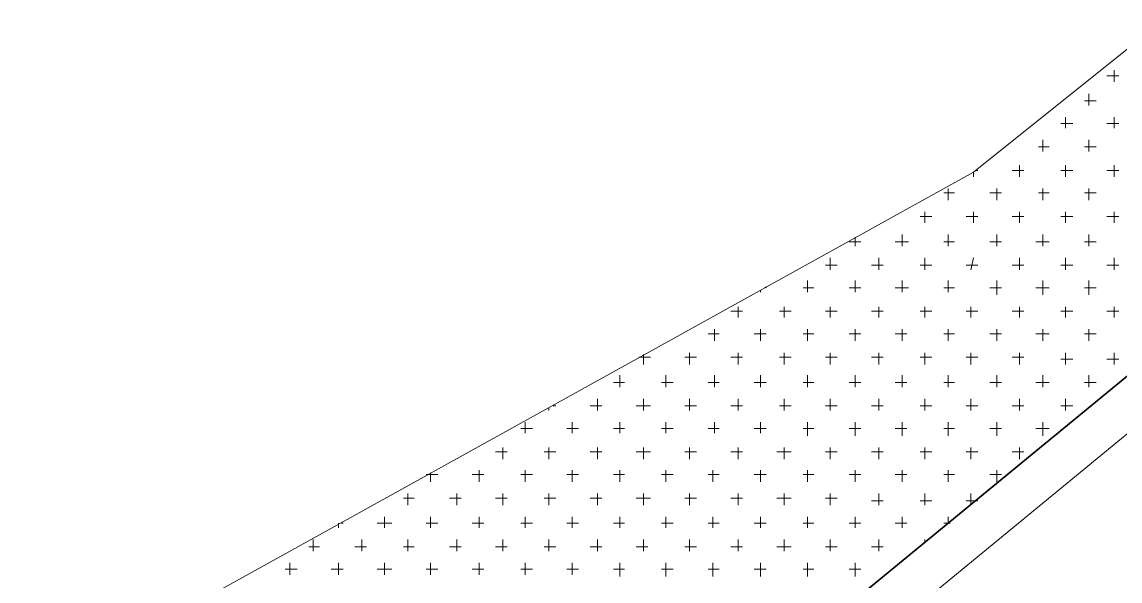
# Model space of a CAD drawing. Header units: millimetres. Extents: x -1787 to 4633, y 81 to 2259.
# Drawn here: x 3213.8 to 3361.9, y 1547.5 to 1622.9 of the extents above; entities that cross this region are included whole.
import ezdxf

# ---------------------------------------------------------------- set-up
doc = ezdxf.new("R2010")
doc.units = ezdxf.units.MM
doc.header["$MEASUREMENT"] = 0
doc.layers.get('0').update_dxf_attribs({"linetype": 'CONTINUOUS'})

msp = doc.modelspace()

# ---------------------------------------------------------------- linework, layer by layer
at = {"color": 5, "linetype": 'Continuous', "lineweight": 20, "true_color": 0x000005}
for points in [[(3645.69714, 1845.46948), (3342.1445, 1602.60304), (3105.48046, 1471.50138), (3032.38946, 1456.9075), (2783.32062, 1459.94789), (2651.24604, 1466.51514)], [(3293.61986, 1510.41839), (3644.72421, 1799.0123), (3644.72421, 1799.0123)]]:
    msp.add_lwpolyline(points, dxfattribs=at)
at = {"color": 1, "linetype": 'Continuous', "lineweight": 35, "true_color": 0x000001}
msp.add_lwpolyline([(3639.12989, 1840.11839), (3634.75173, 1798.40423), (3289.84977, 1515.1614)], dxfattribs=at)
at = {"color": 3, "linetype": 'Continuous', "lineweight": 15, "true_color": 0x000003}
for points in [[(3360.14361, 1615.61592), (3361.72462, 1615.61592), (3361.72462, 1615.61592)], [(3361.11654, 1614.76461), (3361.11654, 1616.34561), (3361.11654, 1616.34561)], [(3357.7113, 1611.6026), (3357.7113, 1613.1836), (3357.7113, 1613.1836)], [(3357.10322, 1612.21068), (3358.68423, 1612.21068), (3358.68423, 1612.21068)], [(3354.54929, 1608.56221), (3354.54929, 1610.0216), (3354.54929, 1610.0216)], [(3361.11654, 1608.56221), (3361.11654, 1610.0216), (3361.11654, 1610.0216)], [(3353.94122, 1609.17029), (3355.52222, 1609.17029), (3355.52222, 1609.17029)], [(3360.14361, 1609.17029), (3361.72462, 1609.17029), (3361.72462, 1609.17029)], [(3351.5089, 1605.4002), (3351.5089, 1606.98121), (3351.5089, 1606.98121)], [(3357.7113, 1605.4002), (3357.7113, 1606.98121), (3357.7113, 1606.98121)], [(3350.90082, 1606.00828), (3352.36021, 1606.00828), (3352.36021, 1606.00828)], [(3357.10322, 1606.00828), (3358.68423, 1606.00828), (3358.68423, 1606.00828)], [(3348.3469, 1601.99496), (3348.3469, 1603.57597), (3348.3469, 1603.57597)], [(3354.54929, 1601.99496), (3354.54929, 1603.57597), (3354.54929, 1603.57597)], [(3361.11654, 1601.99496), (3361.11654, 1603.57597), (3361.11654, 1603.57597)], [(3342.1445, 1601.99496), (3342.1445, 1602.60304), (3342.1445, 1602.60304)], [(3342.50934, 1602.84627), (3342.75258, 1602.84627), (3342.75258, 1602.84627)], [(3347.37397, 1602.84627), (3348.95497, 1602.84627), (3348.95497, 1602.84627)], [(3353.94122, 1602.84627), (3355.52222, 1602.84627), (3355.52222, 1602.84627)], [(3360.14361, 1602.84627), (3361.72462, 1602.84627), (3361.72462, 1602.84627)], [(3338.13118, 1599.80588), (3339.59057, 1599.80588), (3339.59057, 1599.80588)], [(3338.73926, 1598.83296), (3338.73926, 1600.41396), (3338.73926, 1600.41396)], [(3344.33358, 1599.80588), (3345.91458, 1599.80588), (3345.91458, 1599.80588)], [(3345.3065, 1598.83296), (3345.3065, 1600.41396), (3345.3065, 1600.41396)], [(3350.90082, 1599.80588), (3352.36021, 1599.80588), (3352.36021, 1599.80588)], [(3351.5089, 1598.83296), (3351.5089, 1600.41396), (3351.5089, 1600.41396)], [(3357.10322, 1599.80588), (3358.68423, 1599.80588), (3358.68423, 1599.80588)], [(3357.7113, 1598.83296), (3357.7113, 1600.41396), (3357.7113, 1600.41396)], [(3334.96917, 1596.64388), (3336.55018, 1596.64388), (3336.55018, 1596.64388)], [(3335.57725, 1595.79257), (3335.57725, 1597.25195), (3335.57725, 1597.25195)], [(3341.17157, 1596.64388), (3342.75258, 1596.64388), (3342.75258, 1596.64388)], [(3342.1445, 1595.79257), (3342.1445, 1597.25195), (3342.1445, 1597.25195)], [(3347.37397, 1596.64388), (3348.95497, 1596.64388), (3348.95497, 1596.64388)], [(3348.3469, 1595.79257), (3348.3469, 1597.25195), (3348.3469, 1597.25195)], [(3353.94122, 1596.64388), (3355.52222, 1596.64388), (3355.52222, 1596.64388)], [(3354.54929, 1595.79257), (3354.54929, 1597.25195), (3354.54929, 1597.25195)], [(3360.14361, 1596.64388), (3361.72462, 1596.64388), (3361.72462, 1596.64388)], [(3361.11654, 1595.79257), (3361.11654, 1597.25195), (3361.11654, 1597.25195)], [(3325.36154, 1593.23864), (3326.94254, 1593.23864), (3326.94254, 1593.23864)], [(3326.21285, 1592.63056), (3326.21285, 1593.84672), (3326.21285, 1593.84672)], [(3331.56394, 1593.23864), (3333.38817, 1593.23864), (3333.38817, 1593.23864)], [(3332.53686, 1592.63056), (3332.53686, 1594.21156), (3332.53686, 1594.21156)], [(3338.13118, 1593.23864), (3339.59057, 1593.23864), (3339.59057, 1593.23864)], [(3338.73926, 1592.63056), (3338.73926, 1594.21156), (3338.73926, 1594.21156)], [(3344.33358, 1593.23864), (3345.91458, 1593.23864), (3345.91458, 1593.23864)], [(3345.3065, 1592.63056), (3345.3065, 1594.21156), (3345.3065, 1594.21156)], [(3350.53598, 1593.23864), (3352.36021, 1593.23864), (3352.36021, 1593.23864)], [(3351.5089, 1592.63056), (3351.5089, 1594.21156), (3351.5089, 1594.21156)], [(3357.10322, 1593.23864), (3358.68423, 1593.23864), (3358.68423, 1593.23864)], [(3357.7113, 1592.63056), (3357.7113, 1594.21156), (3357.7113, 1594.21156)], [(3322.80761, 1589.46855), (3322.80761, 1591.04956), (3322.80761, 1591.04956)], [(3329.37486, 1589.46855), (3329.37486, 1591.04956), (3329.37486, 1591.04956)], [(3335.57725, 1589.46855), (3335.57725, 1591.04956), (3335.57725, 1591.04956)], [(3341.77965, 1589.46855), (3342.1445, 1591.04956), (3342.1445, 1591.04956)], [(3348.3469, 1589.46855), (3348.3469, 1591.04956), (3348.3469, 1591.04956)], [(3354.54929, 1589.46855), (3354.54929, 1591.04956), (3354.54929, 1591.04956)], [(3361.11654, 1589.46855), (3361.11654, 1591.04956), (3361.11654, 1591.04956)], [(3322.19953, 1590.07663), (3323.78054, 1590.07663), (3323.78054, 1590.07663)], [(3328.40193, 1590.07663), (3329.98293, 1590.07663), (3329.98293, 1590.07663)], [(3334.96917, 1590.07663), (3336.55018, 1590.07663), (3336.55018, 1590.07663)], [(3341.17157, 1590.07663), (3342.75258, 1590.07663), (3342.75258, 1590.07663)], [(3347.37397, 1590.07663), (3348.95497, 1590.07663), (3348.95497, 1590.07663)], [(3353.94122, 1590.07663), (3355.52222, 1590.07663), (3355.52222, 1590.07663)], [(3360.14361, 1590.07663), (3361.72462, 1590.07663), (3361.72462, 1590.07663)], [(3319.76722, 1586.42816), (3319.76722, 1588.00917), (3319.76722, 1588.00917)], [(3326.21285, 1586.42816), (3326.21285, 1588.00917), (3326.21285, 1588.00917)], [(3332.53686, 1586.42816), (3332.53686, 1588.00917), (3332.53686, 1588.00917)], [(3338.73926, 1586.42816), (3338.73926, 1588.00917), (3338.73926, 1588.00917)], [(3345.3065, 1586.06331), (3345.3065, 1588.00917), (3345.3065, 1588.00917)], [(3351.5089, 1586.06331), (3351.5089, 1588.00917), (3351.5089, 1588.00917)], [(3357.7113, 1586.06331), (3357.7113, 1588.00917), (3357.7113, 1588.00917)], [(3313.44321, 1586.42816), (3313.44321, 1586.67139), (3313.44321, 1586.67139)], [(3314.1729, 1587.03624), (3314.05128, 1587.15786), (3314.05128, 1587.15786)], [(3319.15914, 1587.03624), (3320.61853, 1587.03624), (3320.61853, 1587.03624)], [(3325.36154, 1587.03624), (3326.94254, 1587.03624), (3326.94254, 1587.03624)], [(3331.56394, 1587.03624), (3333.38817, 1587.03624), (3333.38817, 1587.03624)], [(3338.13118, 1587.03624), (3339.59057, 1587.03624), (3339.59057, 1587.03624)], [(3344.33358, 1587.03624), (3345.91458, 1587.03624), (3345.91458, 1587.03624)], [(3350.53598, 1587.03624), (3352.36021, 1587.03624), (3352.36021, 1587.03624)], [(3357.10322, 1587.03624), (3358.68423, 1587.03624), (3358.68423, 1587.03624)], [(3310.40282, 1583.02292), (3310.40282, 1584.48231), (3310.40282, 1584.48231)], [(3316.60521, 1583.02292), (3316.60521, 1584.48231), (3316.60521, 1584.48231)], [(3322.80761, 1583.02292), (3322.80761, 1584.48231), (3322.80761, 1584.48231)], [(3329.37486, 1583.02292), (3329.37486, 1584.48231), (3329.37486, 1584.48231)], [(3335.57725, 1583.02292), (3335.57725, 1584.48231), (3335.57725, 1584.48231)], [(3341.77965, 1583.02292), (3341.77965, 1584.48231), (3341.77965, 1584.48231)], [(3348.3469, 1583.02292), (3348.3469, 1584.48231), (3348.3469, 1584.48231)], [(3354.54929, 1583.02292), (3354.54929, 1584.48231), (3354.54929, 1584.48231)], [(3361.11654, 1583.02292), (3361.11654, 1584.48231), (3361.11654, 1584.48231)], [(3309.42989, 1583.87423), (3311.01089, 1583.87423), (3311.01089, 1583.87423)], [(3315.99713, 1583.87423), (3317.57814, 1583.87423), (3317.57814, 1583.87423)], [(3322.19953, 1583.87423), (3323.78054, 1583.87423), (3323.78054, 1583.87423)], [(3328.40193, 1583.87423), (3329.98293, 1583.87423), (3329.98293, 1583.87423)], [(3334.96917, 1583.87423), (3336.55018, 1583.87423), (3336.55018, 1583.87423)], [(3341.17157, 1583.87423), (3342.75258, 1583.87423), (3342.75258, 1583.87423)], [(3347.37397, 1583.87423), (3348.95497, 1583.87423), (3348.95497, 1583.87423)], [(3353.94122, 1583.87423), (3355.52222, 1583.87423), (3355.52222, 1583.87423)], [(3360.14361, 1583.87423), (3361.72462, 1583.87423), (3361.72462, 1583.87423)], [(3307.24081, 1579.86092), (3307.24081, 1581.44192), (3307.24081, 1581.44192)], [(3313.44321, 1579.86092), (3313.44321, 1581.44192), (3313.44321, 1581.44192)], [(3319.76722, 1579.86092), (3319.76722, 1581.44192), (3319.76722, 1581.44192)], [(3326.21285, 1579.86092), (3326.21285, 1581.44192), (3326.21285, 1581.44192)], [(3332.53686, 1579.86092), (3332.53686, 1581.44192), (3332.53686, 1581.44192)], [(3338.73926, 1579.86092), (3338.73926, 1581.44192), (3338.73926, 1581.44192)], [(3345.3065, 1579.86092), (3345.3065, 1581.44192), (3345.3065, 1581.44192)], [(3351.5089, 1579.86092), (3351.5089, 1581.44192), (3351.5089, 1581.44192)], [(3357.7113, 1579.86092), (3357.7113, 1581.44192), (3357.7113, 1581.44192)], [(3306.3895, 1580.83384), (3307.84889, 1580.83384), (3307.84889, 1580.83384)], [(3312.5919, 1580.83384), (3314.1729, 1580.83384), (3314.1729, 1580.83384)], [(3319.15914, 1580.83384), (3320.61853, 1580.83384), (3320.61853, 1580.83384)], [(3325.36154, 1580.83384), (3326.94254, 1580.83384), (3326.94254, 1580.83384)], [(3331.56394, 1580.83384), (3333.14494, 1580.83384), (3333.14494, 1580.83384)], [(3338.13118, 1580.83384), (3339.59057, 1580.83384), (3339.59057, 1580.83384)], [(3344.33358, 1580.83384), (3345.91458, 1580.83384), (3345.91458, 1580.83384)], [(3350.53598, 1580.83384), (3352.36021, 1580.83384), (3352.36021, 1580.83384)], [(3357.10322, 1580.83384), (3358.68423, 1580.83384), (3358.68423, 1580.83384)], [(3297.02509, 1577.67184), (3298.6061, 1577.67184), (3298.6061, 1577.67184)], [(3297.63317, 1576.69891), (3297.63317, 1578.03668), (3297.63317, 1578.03668)], [(3303.22749, 1577.67184), (3304.8085, 1577.67184), (3304.8085, 1577.67184)], [(3303.83557, 1576.69891), (3303.83557, 1578.27991), (3303.83557, 1578.27991)], [(3309.42989, 1577.67184), (3311.01089, 1577.67184), (3311.01089, 1577.67184)], [(3310.40282, 1576.69891), (3310.40282, 1578.27991), (3310.40282, 1578.27991)], [(3315.99713, 1577.67184), (3317.57814, 1577.67184), (3317.57814, 1577.67184)], [(3316.60521, 1576.69891), (3316.60521, 1578.27991), (3316.60521, 1578.27991)], [(3322.19953, 1577.67184), (3323.78054, 1577.67184), (3323.78054, 1577.67184)], [(3322.80761, 1576.69891), (3322.80761, 1578.27991), (3322.80761, 1578.27991)], [(3328.40193, 1577.67184), (3329.98293, 1577.67184), (3329.98293, 1577.67184)], [(3329.37486, 1576.69891), (3329.37486, 1578.27991), (3329.37486, 1578.27991)], [(3334.96917, 1577.67184), (3336.55018, 1577.67184), (3336.55018, 1577.67184)], [(3335.57725, 1576.69891), (3335.57725, 1578.27991), (3335.57725, 1578.27991)], [(3341.17157, 1577.67184), (3342.75258, 1577.67184), (3342.75258, 1577.67184)], [(3341.77965, 1576.69891), (3341.77965, 1578.27991), (3341.77965, 1578.27991)], [(3347.37397, 1577.67184), (3348.95497, 1577.67184), (3348.95497, 1577.67184)], [(3348.3469, 1576.69891), (3348.3469, 1578.27991), (3348.3469, 1578.27991)], [(3353.94122, 1577.4286), (3355.52222, 1577.4286), (3355.52222, 1577.4286)], [(3354.54929, 1576.69891), (3354.54929, 1578.27991), (3354.54929, 1578.27991)], [(3360.14361, 1577.4286), (3361.72462, 1577.4286), (3361.72462, 1577.4286)], [(3361.11654, 1576.69891), (3361.11654, 1578.27991), (3361.11654, 1578.27991)], [(3293.61986, 1574.2666), (3295.07924, 1574.2666), (3295.07924, 1574.2666)], [(3294.47117, 1573.65852), (3294.47117, 1575.23952), (3294.47117, 1575.23952)], [(3300.06549, 1574.2666), (3301.64649, 1574.2666), (3301.64649, 1574.2666)], [(3300.67356, 1573.65852), (3300.67356, 1575.23952), (3300.67356, 1575.23952)], [(3306.3895, 1574.2666), (3307.84889, 1574.2666), (3307.84889, 1574.2666)], [(3307.24081, 1573.65852), (3307.24081, 1575.23952), (3307.24081, 1575.23952)], [(3312.5919, 1574.2666), (3314.1729, 1574.2666), (3314.1729, 1574.2666)], [(3313.44321, 1573.65852), (3313.44321, 1575.23952), (3313.44321, 1575.23952)], [(3319.15914, 1574.2666), (3320.61853, 1574.2666), (3320.61853, 1574.2666)], [(3319.76722, 1573.65852), (3319.76722, 1575.23952), (3319.76722, 1575.23952)], [(3325.36154, 1574.2666), (3326.94254, 1574.2666), (3326.94254, 1574.2666)], [(3326.21285, 1573.65852), (3326.21285, 1575.23952), (3326.21285, 1575.23952)], [(3331.56394, 1574.2666), (3333.14494, 1574.2666), (3333.14494, 1574.2666)], [(3332.53686, 1573.65852), (3332.53686, 1575.23952), (3332.53686, 1575.23952)], [(3338.13118, 1574.2666), (3339.59057, 1574.2666), (3339.59057, 1574.2666)], [(3338.73926, 1573.65852), (3338.73926, 1575.23952), (3338.73926, 1575.23952)], [(3344.33358, 1574.2666), (3345.91458, 1574.2666), (3345.91458, 1574.2666)], [(3345.3065, 1573.65852), (3345.3065, 1575.23952), (3345.3065, 1575.23952)], [(3350.53598, 1574.2666), (3352.36021, 1574.2666), (3352.36021, 1574.2666)], [(3351.5089, 1573.65852), (3351.5089, 1575.23952), (3351.5089, 1575.23952)], [(3357.10322, 1574.2666), (3358.68423, 1574.2666), (3358.68423, 1574.2666)], [(3357.7113, 1573.65852), (3357.7113, 1575.23952), (3357.7113, 1575.23952)], [(3285.47161, 1571.10459), (3285.83646, 1571.10459), (3285.83646, 1571.10459)], [(3290.45785, 1571.10459), (3292.03885, 1571.10459), (3292.03885, 1571.10459)], [(3291.43078, 1570.49651), (3291.43078, 1572.07752), (3291.43078, 1572.07752)], [(3296.66025, 1571.10459), (3298.6061, 1571.10459), (3298.6061, 1571.10459)], [(3297.63317, 1570.49651), (3297.63317, 1572.07752), (3297.63317, 1572.07752)], [(3303.22749, 1571.10459), (3304.8085, 1571.10459), (3304.8085, 1571.10459)], [(3303.83557, 1570.49651), (3303.83557, 1572.07752), (3303.83557, 1572.07752)], [(3309.42989, 1571.10459), (3311.01089, 1571.10459), (3311.01089, 1571.10459)], [(3310.40282, 1570.49651), (3310.40282, 1572.07752), (3310.40282, 1572.07752)], [(3315.99713, 1571.10459), (3317.57814, 1571.10459), (3317.57814, 1571.10459)], [(3316.60521, 1570.49651), (3316.60521, 1572.07752), (3316.60521, 1572.07752)], [(3322.19953, 1571.10459), (3323.78054, 1571.10459), (3323.78054, 1571.10459)], [(3322.80761, 1570.49651), (3322.80761, 1572.07752), (3322.80761, 1572.07752)], [(3328.40193, 1571.10459), (3329.98293, 1571.10459), (3329.98293, 1571.10459)], [(3329.37486, 1570.49651), (3329.37486, 1572.07752), (3329.37486, 1572.07752)], [(3334.96917, 1571.10459), (3336.55018, 1571.10459), (3336.55018, 1571.10459)], [(3335.57725, 1570.49651), (3335.57725, 1572.07752), (3335.57725, 1572.07752)], [(3341.17157, 1571.10459), (3342.75258, 1571.10459), (3342.75258, 1571.10459)], [(3341.77965, 1570.49651), (3341.77965, 1572.07752), (3341.77965, 1572.07752)], [(3347.37397, 1571.10459), (3348.95497, 1571.10459), (3348.95497, 1571.10459)], [(3348.3469, 1570.49651), (3348.3469, 1572.07752), (3348.3469, 1572.07752)], [(3353.94122, 1571.10459), (3355.52222, 1571.10459), (3355.52222, 1571.10459)], [(3354.54929, 1570.49651), (3354.54929, 1572.07752), (3354.54929, 1572.07752)], [(3284.86353, 1570.49651), (3284.86353, 1570.86136), (3284.86353, 1570.86136)], [(3281.09345, 1568.0642), (3282.67445, 1568.0642), (3282.67445, 1568.0642)], [(3281.70152, 1567.45612), (3281.70152, 1568.91551), (3281.70152, 1568.91551)], [(3287.29584, 1568.0642), (3288.87685, 1568.0642), (3288.87685, 1568.0642)], [(3288.02554, 1567.45612), (3288.02554, 1568.91551), (3288.02554, 1568.91551)], [(3293.61986, 1568.0642), (3295.07924, 1568.0642), (3295.07924, 1568.0642)], [(3294.47117, 1567.45612), (3294.47117, 1568.91551), (3294.47117, 1568.91551)], [(3300.06549, 1568.0642), (3301.64649, 1568.0642), (3301.64649, 1568.0642)], [(3300.67356, 1567.45612), (3300.67356, 1568.91551), (3300.67356, 1568.91551)], [(3306.3895, 1568.0642), (3307.84889, 1568.0642), (3307.84889, 1568.0642)], [(3307.24081, 1567.45612), (3307.24081, 1568.91551), (3307.24081, 1568.91551)], [(3312.5919, 1568.0642), (3314.1729, 1568.0642), (3314.1729, 1568.0642)], [(3313.44321, 1567.45612), (3313.44321, 1568.91551), (3313.44321, 1568.91551)], [(3319.15914, 1568.0642), (3320.61853, 1568.0642), (3320.61853, 1568.0642)], [(3319.76722, 1567.09127), (3319.76722, 1568.91551), (3319.76722, 1568.91551)], [(3325.36154, 1568.0642), (3326.94254, 1568.0642), (3326.94254, 1568.0642)], [(3326.21285, 1567.09127), (3326.21285, 1568.91551), (3326.21285, 1568.91551)], [(3331.56394, 1568.0642), (3333.14494, 1568.0642), (3333.14494, 1568.0642)], [(3332.53686, 1567.09127), (3332.53686, 1568.91551), (3332.53686, 1568.91551)], [(3338.13118, 1568.0642), (3339.59057, 1568.0642), (3339.59057, 1568.0642)], [(3338.73926, 1567.09127), (3338.73926, 1568.91551), (3338.73926, 1568.91551)], [(3344.33358, 1568.0642), (3345.91458, 1568.0642), (3345.91458, 1568.0642)], [(3345.3065, 1567.09127), (3345.3065, 1568.91551), (3345.3065, 1568.91551)], [(3350.53598, 1568.0642), (3352.36021, 1568.0642), (3352.36021, 1568.0642)], [(3351.5089, 1567.09127), (3351.5089, 1568.91551), (3351.5089, 1568.91551)], [(3278.66113, 1563.92927), (3278.66113, 1565.51027), (3278.66113, 1565.51027)], [(3284.86353, 1563.92927), (3284.86353, 1565.51027), (3284.86353, 1565.51027)], [(3291.43078, 1563.92927), (3291.43078, 1565.51027), (3291.43078, 1565.51027)], [(3297.63317, 1563.92927), (3297.63317, 1565.51027), (3297.63317, 1565.51027)], [(3303.83557, 1563.92927), (3303.83557, 1565.51027), (3303.83557, 1565.51027)], [(3310.40282, 1563.92927), (3310.40282, 1565.51027), (3310.40282, 1565.51027)], [(3316.60521, 1563.92927), (3316.60521, 1565.51027), (3316.60521, 1565.51027)], [(3322.80761, 1563.92927), (3322.80761, 1565.51027), (3322.80761, 1565.51027)], [(3329.37486, 1563.92927), (3329.37486, 1565.51027), (3329.37486, 1565.51027)], [(3335.57725, 1563.92927), (3335.57725, 1565.51027), (3335.57725, 1565.51027)], [(3341.77965, 1563.92927), (3341.77965, 1565.51027), (3341.77965, 1565.51027)], [(3348.3469, 1563.92927), (3348.3469, 1565.51027), (3348.3469, 1565.51027)], [(3277.68821, 1564.90219), (3279.26921, 1564.90219), (3279.26921, 1564.90219)], [(3284.25545, 1564.90219), (3285.83646, 1564.90219), (3285.83646, 1564.90219)], [(3290.45785, 1564.90219), (3292.03885, 1564.90219), (3292.03885, 1564.90219)], [(3296.66025, 1564.90219), (3298.6061, 1564.90219), (3298.6061, 1564.90219)], [(3303.22749, 1564.90219), (3304.8085, 1564.90219), (3304.8085, 1564.90219)], [(3309.42989, 1564.90219), (3311.01089, 1564.90219), (3311.01089, 1564.90219)], [(3315.63229, 1564.90219), (3317.57814, 1564.90219), (3317.57814, 1564.90219)], [(3322.19953, 1564.90219), (3323.78054, 1564.90219), (3323.78054, 1564.90219)], [(3328.40193, 1564.90219), (3329.98293, 1564.90219), (3329.98293, 1564.90219)], [(3334.96917, 1564.90219), (3336.55018, 1564.90219), (3336.55018, 1564.90219)], [(3341.17157, 1564.90219), (3342.75258, 1564.90219), (3342.75258, 1564.90219)], [(3347.37397, 1564.90219), (3348.95497, 1564.90219), (3348.95497, 1564.90219)], [(3275.49913, 1560.88888), (3275.49913, 1562.46988), (3275.49913, 1562.46988)], [(3281.70152, 1560.88888), (3281.70152, 1562.46988), (3281.70152, 1562.46988)], [(3288.02554, 1560.88888), (3288.02554, 1562.46988), (3288.02554, 1562.46988)], [(3294.47117, 1560.88888), (3294.47117, 1562.46988), (3294.47117, 1562.46988)], [(3300.67356, 1560.88888), (3300.67356, 1562.46988), (3300.67356, 1562.46988)], [(3306.99758, 1560.88888), (3306.99758, 1562.46988), (3306.99758, 1562.46988)], [(3313.44321, 1560.88888), (3313.44321, 1562.46988), (3313.44321, 1562.46988)], [(3319.76722, 1560.88888), (3319.76722, 1562.46988), (3319.76722, 1562.46988)], [(3326.21285, 1560.88888), (3326.21285, 1562.46988), (3326.21285, 1562.46988)], [(3332.53686, 1560.88888), (3332.53686, 1562.46988), (3332.53686, 1562.46988)], [(3338.73926, 1560.88888), (3338.73926, 1562.46988), (3338.73926, 1562.46988)], [(3345.3065, 1560.88888), (3345.3065, 1562.46988), (3345.3065, 1562.46988)], [(3268.3238, 1561.8618), (3269.90481, 1561.8618), (3269.90481, 1561.8618)], [(3268.93188, 1560.88888), (3268.93188, 1562.10503), (3268.93188, 1562.10503)], [(3274.5262, 1561.8618), (3276.1072, 1561.8618), (3276.1072, 1561.8618)], [(3281.09345, 1561.8618), (3282.67445, 1561.8618), (3282.67445, 1561.8618)], [(3287.29584, 1561.8618), (3288.87685, 1561.8618), (3288.87685, 1561.8618)], [(3293.61986, 1561.8618), (3295.07924, 1561.8618), (3295.07924, 1561.8618)], [(3300.06549, 1561.8618), (3301.64649, 1561.8618), (3301.64649, 1561.8618)], [(3306.3895, 1561.8618), (3307.84889, 1561.8618), (3307.84889, 1561.8618)], [(3312.5919, 1561.8618), (3314.1729, 1561.8618), (3314.1729, 1561.8618)], [(3319.15914, 1561.8618), (3320.61853, 1561.8618), (3320.61853, 1561.8618)], [(3325.36154, 1561.8618), (3326.94254, 1561.8618), (3326.94254, 1561.8618)], [(3331.56394, 1561.8618), (3333.14494, 1561.8618), (3333.14494, 1561.8618)], [(3338.13118, 1561.8618), (3339.59057, 1561.8618), (3339.59057, 1561.8618)], [(3344.33358, 1561.8618), (3345.91458, 1561.8618), (3345.91458, 1561.8618)], [(3265.89149, 1557.72687), (3265.89149, 1559.30787), (3265.89149, 1559.30787)], [(3272.45874, 1557.72687), (3272.45874, 1559.30787), (3272.45874, 1559.30787)], [(3278.66113, 1557.72687), (3278.66113, 1559.30787), (3278.66113, 1559.30787)], [(3284.86353, 1557.72687), (3284.86353, 1559.30787), (3284.86353, 1559.30787)], [(3291.43078, 1557.72687), (3291.43078, 1559.30787), (3291.43078, 1559.30787)], [(3297.63317, 1557.72687), (3297.63317, 1559.30787), (3297.63317, 1559.30787)], [(3303.83557, 1557.72687), (3303.83557, 1559.30787), (3303.83557, 1559.30787)], [(3310.40282, 1557.72687), (3310.40282, 1559.30787), (3310.40282, 1559.30787)], [(3316.60521, 1557.72687), (3316.60521, 1559.30787), (3316.60521, 1559.30787)], [(3322.80761, 1557.72687), (3322.80761, 1559.30787), (3322.80761, 1559.30787)], [(3329.37486, 1557.72687), (3329.37486, 1559.30787), (3329.37486, 1559.30787)], [(3335.57725, 1557.72687), (3335.57725, 1559.30787), (3335.57725, 1559.30787)], [(3341.77965, 1557.72687), (3341.77965, 1559.30787), (3341.77965, 1559.30787)], [(3265.28341, 1558.6998), (3266.7428, 1558.6998), (3266.7428, 1558.6998)], [(3271.48581, 1558.6998), (3273.06681, 1558.6998), (3273.06681, 1558.6998)], [(3277.68821, 1558.6998), (3279.26921, 1558.6998), (3279.26921, 1558.6998)], [(3284.25545, 1558.6998), (3285.83646, 1558.6998), (3285.83646, 1558.6998)], [(3290.45785, 1558.6998), (3292.03885, 1558.6998), (3292.03885, 1558.6998)], [(3296.66025, 1558.6998), (3298.6061, 1558.6998), (3298.6061, 1558.6998)], [(3303.22749, 1558.6998), (3304.8085, 1558.6998), (3304.8085, 1558.6998)], [(3309.42989, 1558.6998), (3311.01089, 1558.6998), (3311.01089, 1558.6998)], [(3315.63229, 1558.6998), (3317.57814, 1558.6998), (3317.57814, 1558.6998)], [(3322.19953, 1558.6998), (3323.78054, 1558.6998), (3323.78054, 1558.6998)], [(3328.40193, 1558.33495), (3329.98293, 1558.33495), (3329.98293, 1558.33495)], [(3334.96917, 1558.33495), (3336.55018, 1558.33495), (3336.55018, 1558.33495)], [(3341.17157, 1558.33495), (3342.75258, 1558.33495), (3342.75258, 1558.33495)], [(3256.52709, 1554.68648), (3256.52709, 1555.29456), (3256.52709, 1555.29456)], [(3256.89193, 1555.29456), (3257.13516, 1555.29456), (3257.13516, 1555.29456)], [(3261.75656, 1555.29456), (3263.70241, 1555.29456), (3263.70241, 1555.29456)], [(3262.72948, 1554.68648), (3262.72948, 1556.14587), (3262.72948, 1556.14587)], [(3268.3238, 1555.29456), (3269.90481, 1555.29456), (3269.90481, 1555.29456)], [(3268.93188, 1554.68648), (3268.93188, 1556.14587), (3268.93188, 1556.14587)], [(3274.5262, 1555.29456), (3276.1072, 1555.29456), (3276.1072, 1555.29456)], [(3275.49913, 1554.68648), (3275.49913, 1556.14587), (3275.49913, 1556.14587)], [(3281.09345, 1555.29456), (3282.67445, 1555.29456), (3282.67445, 1555.29456)], [(3281.70152, 1554.68648), (3281.70152, 1556.14587), (3281.70152, 1556.14587)], [(3287.29584, 1555.29456), (3288.87685, 1555.29456), (3288.87685, 1555.29456)], [(3288.02554, 1554.68648), (3288.02554, 1556.14587), (3288.02554, 1556.14587)], [(3293.61986, 1555.29456), (3295.07924, 1555.29456), (3295.07924, 1555.29456)], [(3294.47117, 1554.68648), (3294.47117, 1556.14587), (3294.47117, 1556.14587)], [(3300.06549, 1555.29456), (3301.64649, 1555.29456), (3301.64649, 1555.29456)], [(3300.67356, 1554.68648), (3300.67356, 1556.14587), (3300.67356, 1556.14587)], [(3306.3895, 1555.29456), (3307.84889, 1555.29456), (3307.84889, 1555.29456)], [(3306.99758, 1554.68648), (3306.99758, 1556.14587), (3306.99758, 1556.14587)], [(3312.5919, 1555.29456), (3314.1729, 1555.29456), (3314.1729, 1555.29456)], [(3313.44321, 1554.68648), (3313.44321, 1556.14587), (3313.44321, 1556.14587)], [(3319.15914, 1555.29456), (3320.61853, 1555.29456), (3320.61853, 1555.29456)], [(3319.76722, 1554.68648), (3319.76722, 1556.14587), (3319.76722, 1556.14587)], [(3325.36154, 1555.29456), (3326.94254, 1555.29456), (3326.94254, 1555.29456)], [(3326.21285, 1554.68648), (3326.21285, 1556.14587), (3326.21285, 1556.14587)], [(3331.56394, 1555.29456), (3333.14494, 1555.29456), (3333.14494, 1555.29456)], [(3332.53686, 1554.68648), (3332.53686, 1556.14587), (3332.53686, 1556.14587)], [(3338.13118, 1555.29456), (3338.98249, 1555.29456), (3338.98249, 1555.29456)], [(3338.73926, 1555.29456), (3338.73926, 1556.14587), (3338.73926, 1556.14587)], [(3252.51377, 1552.13255), (3253.97316, 1552.13255), (3253.97316, 1552.13255)], [(3253.12185, 1551.52447), (3253.12185, 1553.10548), (3253.12185, 1553.10548)], [(3258.71617, 1552.13255), (3260.29717, 1552.13255), (3260.29717, 1552.13255)], [(3259.68909, 1551.52447), (3259.68909, 1553.10548), (3259.68909, 1553.10548)], [(3265.28341, 1552.13255), (3266.7428, 1552.13255), (3266.7428, 1552.13255)], [(3265.89149, 1551.52447), (3265.89149, 1553.10548), (3265.89149, 1553.10548)], [(3271.48581, 1552.13255), (3273.06681, 1552.13255), (3273.06681, 1552.13255)], [(3272.45874, 1551.52447), (3272.45874, 1553.10548), (3272.45874, 1553.10548)], [(3277.68821, 1552.13255), (3279.26921, 1552.13255), (3279.26921, 1552.13255)], [(3278.66113, 1551.52447), (3278.66113, 1553.10548), (3278.66113, 1553.10548)], [(3284.25545, 1552.13255), (3285.83646, 1552.13255), (3285.83646, 1552.13255)], [(3284.86353, 1551.52447), (3284.86353, 1553.10548), (3284.86353, 1553.10548)], [(3290.45785, 1552.13255), (3292.03885, 1552.13255), (3292.03885, 1552.13255)], [(3291.43078, 1551.52447), (3291.43078, 1553.10548), (3291.43078, 1553.10548)], [(3296.66025, 1552.13255), (3298.24125, 1552.13255), (3298.24125, 1552.13255)], [(3297.63317, 1551.52447), (3297.63317, 1553.10548), (3297.63317, 1553.10548)], [(3303.22749, 1552.13255), (3304.8085, 1552.13255), (3304.8085, 1552.13255)], [(3303.83557, 1551.52447), (3303.83557, 1553.10548), (3303.83557, 1553.10548)], [(3309.42989, 1552.13255), (3311.01089, 1552.13255), (3311.01089, 1552.13255)], [(3310.40282, 1551.52447), (3310.40282, 1553.10548), (3310.40282, 1553.10548)], [(3315.63229, 1552.13255), (3317.57814, 1552.13255), (3317.57814, 1552.13255)], [(3316.60521, 1551.52447), (3316.60521, 1553.10548), (3316.60521, 1553.10548)], [(3322.19953, 1552.13255), (3323.78054, 1552.13255), (3323.78054, 1552.13255)], [(3322.80761, 1551.52447), (3322.80761, 1553.10548), (3322.80761, 1553.10548)], [(3328.40193, 1552.13255), (3329.98293, 1552.13255), (3329.98293, 1552.13255)], [(3329.37486, 1551.52447), (3329.37486, 1553.10548), (3329.37486, 1553.10548)], [(3334.96917, 1552.13255), (3334.84756, 1552.25417), (3334.84756, 1552.25417)], [(3335.57725, 1552.74063), (3335.57725, 1553.10548), (3335.57725, 1553.10548)], [(3249.35176, 1549.09216), (3250.93277, 1549.09216), (3250.93277, 1549.09216)], [(3249.95984, 1548.36247), (3249.95984, 1549.94347), (3249.95984, 1549.94347)], [(3255.55416, 1549.09216), (3257.13516, 1549.09216), (3257.13516, 1549.09216)], [(3256.52709, 1548.36247), (3256.52709, 1549.94347), (3256.52709, 1549.94347)], [(3261.75656, 1549.09216), (3263.70241, 1549.09216), (3263.70241, 1549.09216)], [(3262.72948, 1548.36247), (3262.72948, 1549.94347), (3262.72948, 1549.94347)], [(3268.3238, 1549.09216), (3269.90481, 1549.09216), (3269.90481, 1549.09216)], [(3268.93188, 1548.36247), (3268.93188, 1549.94347), (3268.93188, 1549.94347)], [(3274.5262, 1549.09216), (3276.1072, 1549.09216), (3276.1072, 1549.09216)], [(3275.49913, 1548.36247), (3275.49913, 1549.94347), (3275.49913, 1549.94347)], [(3281.09345, 1549.09216), (3282.67445, 1549.09216), (3282.67445, 1549.09216)], [(3281.70152, 1548.36247), (3281.70152, 1549.94347), (3281.70152, 1549.94347)], [(3287.29584, 1549.09216), (3288.87685, 1549.09216), (3288.87685, 1549.09216)], [(3288.02554, 1548.36247), (3288.02554, 1549.94347), (3288.02554, 1549.94347)], [(3293.61986, 1549.09216), (3295.07924, 1549.09216), (3295.07924, 1549.09216)], [(3294.47117, 1548.11923), (3294.47117, 1549.94347), (3294.47117, 1549.94347)], [(3300.06549, 1549.09216), (3301.64649, 1549.09216), (3301.64649, 1549.09216)], [(3300.67356, 1548.11923), (3300.67356, 1549.94347), (3300.67356, 1549.94347)], [(3306.3895, 1549.09216), (3307.84889, 1549.09216), (3307.84889, 1549.09216)], [(3306.99758, 1548.11923), (3306.99758, 1549.94347), (3306.99758, 1549.94347)], [(3312.5919, 1549.09216), (3314.1729, 1549.09216), (3314.1729, 1549.09216)], [(3313.44321, 1548.11923), (3313.44321, 1549.94347), (3313.44321, 1549.94347)], [(3319.15914, 1549.09216), (3320.61853, 1549.09216), (3320.61853, 1549.09216)], [(3319.76722, 1548.11923), (3319.76722, 1549.94347), (3319.76722, 1549.94347)], [(3325.36154, 1549.09216), (3326.94254, 1549.09216), (3326.94254, 1549.09216)], [(3326.21285, 1548.11923), (3326.21285, 1549.94347), (3326.21285, 1549.94347)]]:
    msp.add_lwpolyline(points, dxfattribs=at)

doc.saveas('drawing.dxf')
